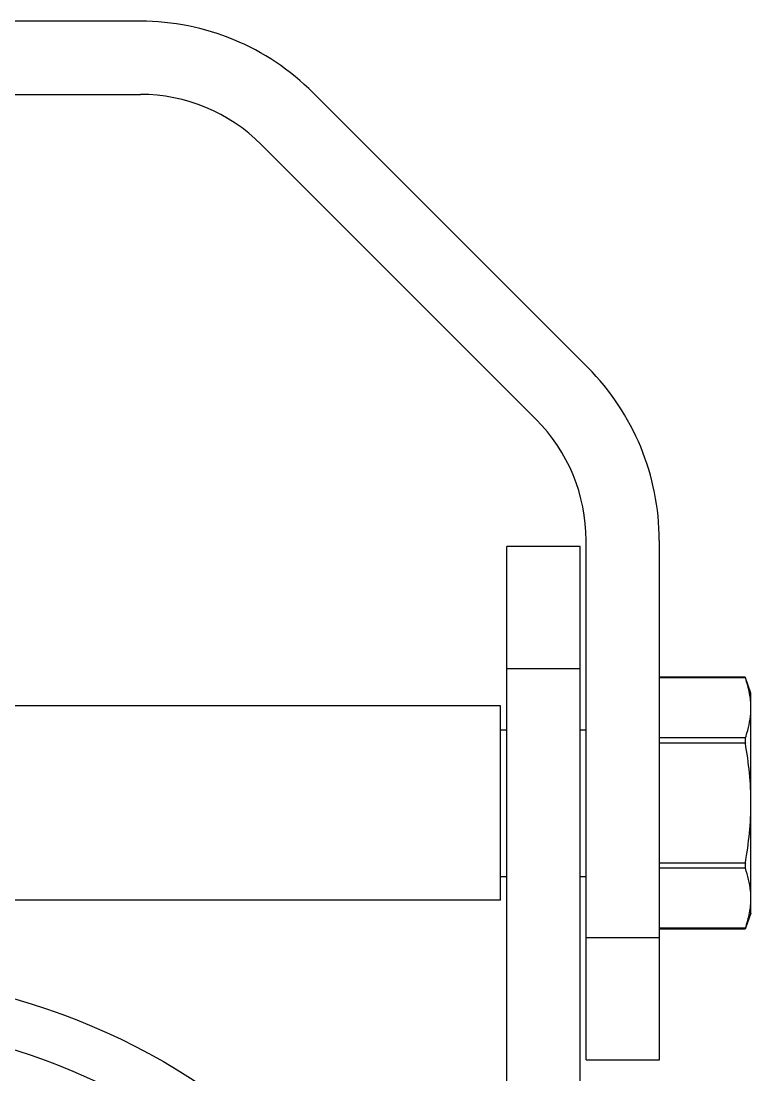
# Model space of a CAD drawing. Extents: x 1382187 to 1725648, y 860327 to 1571294.
# Drawn here: x 1513168 to 1513880, y 1209863 to 1210890 of the extents above; entities that cross this region are included whole.
import ezdxf

# ---------------------------------------------------------------- set-up
doc = ezdxf.new("R2010")
doc.units = 0
doc.header["$LTSCALE"] = 1000
doc.header["$MEASUREMENT"] = 0

msp = doc.modelspace()

# ---------------------------------------------------------------- linework, layer by layer
at = {"linetype": 'Continuous'}
for p, q in [((1513284.8, 1210890.1), (1512689.5, 1210890.1)), ((1513721.1, 1210552.4), (1513453.2, 1210820.3)), ((1512689.5, 1210818.6), (1513284.8, 1210818.6)), ((1513402.7, 1210769.8), (1513670.6, 1210501.9)), ((1513713.5, 1210378.1), (1513642, 1210378.1)), ((1513642, 1209318.4), (1513642, 1210378.1)), ((1513713.5, 1209318.4), (1513713.5, 1210378.1)), ((1513719.4, 1209878), (1513719.4, 1210384)), ((1513790.9, 1209878), (1513790.9, 1210384)), ((1513713.5, 1210259), (1513642, 1210259)), ((1513874.5, 1210250.9), (1513790.9, 1210250.9)), ((1513874.7, 1210250.1), (1513790.9, 1210250.1)), ((1513874.5, 1210250.9), (1513874.7, 1210250.1)), ((1513880.2, 1210235.2), (1513874.8, 1210250.1)), ((1513880.2, 1210020.9), (1513880.2, 1210235.2)), ((1513636.1, 1210222.7), (1512338.3, 1210222.7)), ((1513636.1, 1210033.4), (1513636.1, 1210222.7)), ((1513636.1, 1210199.5), (1513642, 1210199.5)), ((1513636.1, 1210199.5), (1513642, 1210199.5)), ((1513713.5, 1210199.5), (1513719.4, 1210199.5)), ((1513713.5, 1210199.5), (1513719.4, 1210199.5)), ((1513874.7, 1210191.6), (1513790.9, 1210191.6)), ((1513874.7, 1210186.5), (1513790.9, 1210186.5)), ((1513874.7, 1210069.6), (1513790.9, 1210069.6)), ((1513874.7, 1210064.5), (1513790.9, 1210064.5)), ((1513636.1, 1210056.6), (1513642, 1210056.6)), ((1513636.1, 1210056.6), (1513642, 1210056.6)), ((1513713.5, 1210056.6), (1513719.4, 1210056.6)), ((1513713.5, 1210056.6), (1513719.4, 1210056.6)), ((1513636.1, 1210033.4), (1512338.3, 1210033.4)), ((1513880.2, 1210020.9), (1513874.8, 1210006)), ((1513874.7, 1210006), (1513790.9, 1210006)), ((1513874.5, 1210005.2), (1513790.9, 1210005.2)), ((1513874.7, 1210006), (1513874.5, 1210005.2)), ((1513719.4, 1209997.1), (1513790.9, 1209997.1)), ((1513719.4, 1209878), (1513790.9, 1209878))]:
    msp.add_line(p, q, dxfattribs=at)
for radius in [642.9, 595.3]:
    msp.add_circle((1512987.2, 1209318.4), radius, dxfattribs=at)
for centre, radius, start, end in [((1513284.8, 1210651.9), 238.1, 45, 90), ((1513284.8, 1210651.9), 166.7, 45, 90), ((1513552.7, 1210384), 238.1, 0, 45), ((1513552.7, 1210384), 166.7, 0, 45)]:
    msp.add_arc(centre, radius, start, end, dxfattribs=at)
for points in [[(1513878.8, 1210234.9), (1513877.9, 1210240.1), (1513876.5, 1210245.1), (1513874.7, 1210250.1)], [(1513880.2, 1210220.9), (1513880.2, 1210225.6), (1513879.7, 1210230.3), (1513878.8, 1210234.9)], [(1513880.2, 1210128.1), (1513880.2, 1210147.6), (1513878.1, 1210167.2), (1513874.7, 1210186.5)], [(1513874.7, 1210069.6), (1513878.1, 1210088.9), (1513880.2, 1210108.5), (1513880.2, 1210128.1)], [(1513878.8, 1210021.2), (1513879.7, 1210025.8), (1513880.2, 1210030.5), (1513880.2, 1210035.3)], [(1513874.7, 1210006), (1513876.5, 1210011), (1513877.9, 1210016), (1513878.8, 1210021.2)]]:
    msp.add_open_spline(points, degree=3, dxfattribs=at)
for points, knots in [([(1513874.7, 1210191.6), (1513875.6, 1210194), (1513878.6, 1210203.5), (1513880.2, 1210213.5), (1513880.2, 1210220.9)], [0, 0, 0, 0, 0.25524, 1, 1, 1, 1]), ([(1513874.7, 1210191.6), (1513874.6, 1210191.3), (1513874.3, 1210189.6), (1513874.5, 1210187.9), (1513874.7, 1210186.5)], [0, 0, 0, 0, 0.185973, 1, 1, 1, 1]), ([(1513874.7, 1210069.6), (1513874.7, 1210069.1), (1513874.4, 1210067.4), (1513874.3, 1210065.6), (1513874.7, 1210064.5)], [0, 0, 0, 0, 0.299097, 1, 1, 1, 1]), ([(1513880.2, 1210035.3), (1513880.2, 1210037.7), (1513879.7, 1210047.6), (1513877.2, 1210057.4), (1513874.7, 1210064.5)], [0, 0, 0, 0, 0.246657, 1, 1, 1, 1])]:
    msp.add_open_spline(points, degree=3, knots=knots, dxfattribs=at)

doc.saveas('drawing.dxf')
